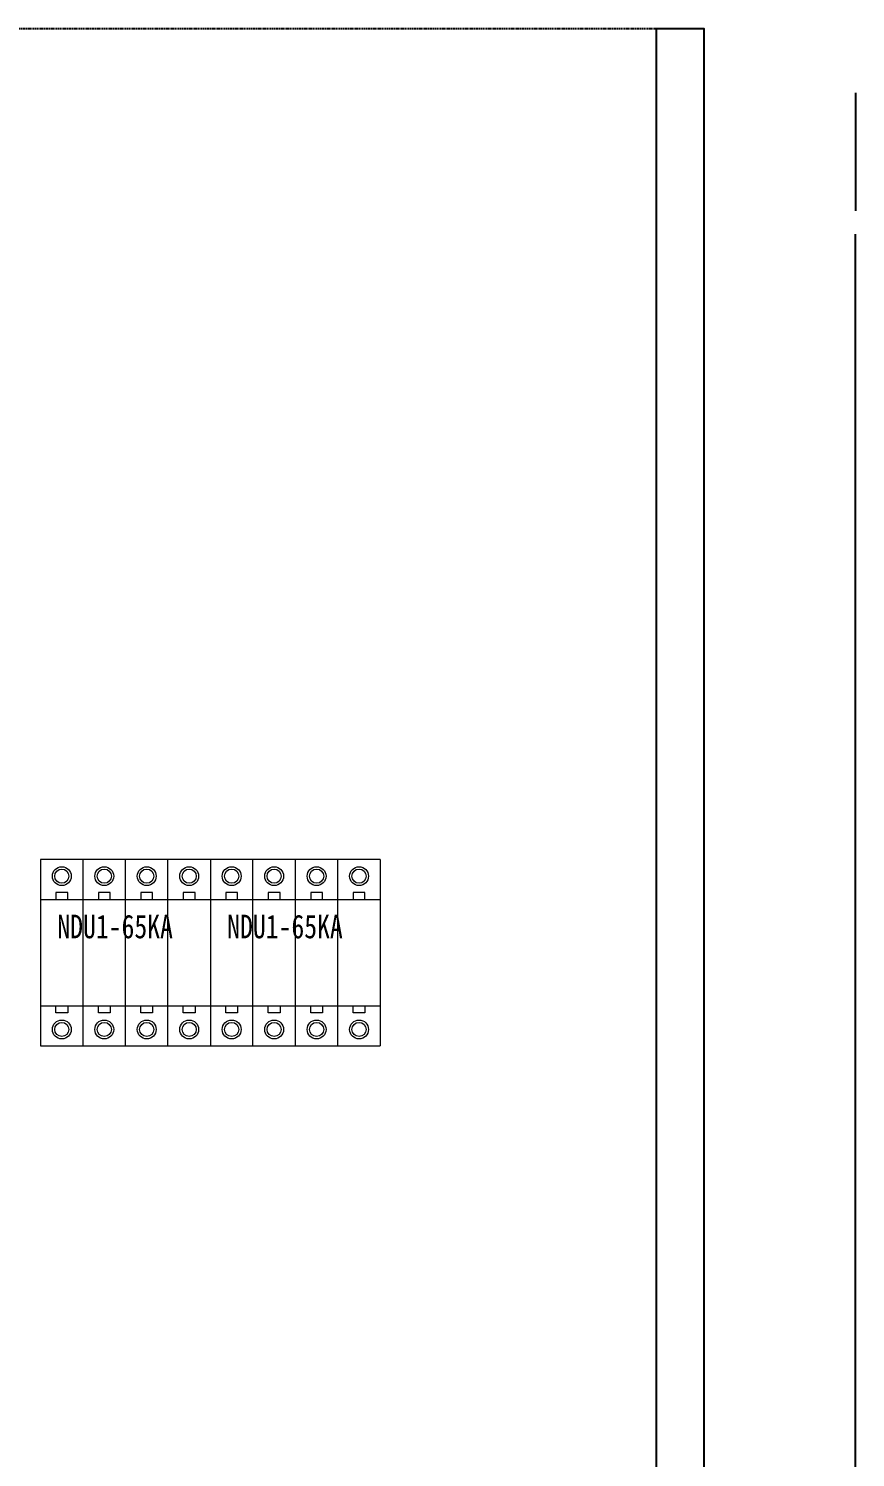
# Model space of a CAD drawing. Extents: x 415998 to 417262, y 318542 to 320742.
# Drawn here: x 416912 to 417262, y 320136 to 320742 of the extents above; entities that cross this region are included whole.
import ezdxf

# ---------------------------------------------------------------- set-up
doc = ezdxf.new("R2010")
doc.units = 0
doc.header["$MEASUREMENT"] = 0
doc.linetypes.add('DASHED', pattern=[0.75, 0.5, -0.25])
doc.layers.add('E-UNIV-NOTE', color=6, linetype='Continuous')
doc.layers.add('布置图', color=30, linetype='Continuous')
doc.styles.add('宋体', font='', dxfattribs={"width": 0.8})
doc.styles.get('宋体').set_extended_font_data('NSimSun')

# ---------------------------------------------------------------- blocks, each defined once
blk = doc.blocks.new('Manufacturer上海良信PartName电涌保护器SeriesNDU1ShellFrameLimitingCurrentRemarkPartTypeMinCurrent0MaxCurrent0Poles4PMinPower0MaxPower0LibType3DelFlgfalseUpdateDate2023-01-0100000')
at = {"color": 7, "linetype": 'Continuous', "lineweight": 15}
for p, q in [((-18, 39.5), (-36, 39.5)), ((-36, 39.5), (-36, 22.5)), ((-18, 22.5), (-18, 39.5)), ((36, 39.5), (-18, 39.5)), ((0, 22.5), (0, 39.5)), ((18, 22.5), (18, 39.5)), ((36, 39.5), (36, 22.5)), ((-24.5, 25.5), (-29.5, 25.5)), ((-29.5, 25.5), (-29.5, 22.5)), ((-24.5, 22.5), (-24.5, 25.5)), ((-6.5, 25.5), (-11.5, 25.5)), ((-11.5, 25.5), (-11.5, 22.5)), ((-6.5, 22.5), (-6.5, 25.5)), ((11.5, 25.5), (6.5, 25.5)), ((6.5, 25.5), (6.5, 22.5)), ((11.5, 22.5), (11.5, 25.5)), ((29.5, 25.5), (24.5, 25.5)), ((24.5, 25.5), (24.5, 22.5)), ((29.5, 22.5), (29.5, 25.5)), ((-36, 22.5), (-36, -22.5)), ((-18, 22.5), (-36, 22.5)), ((-18, -22.5), (-18, 22.5)), ((36, 22.5), (-18, 22.5)), ((0, -22.5), (0, 22.5)), ((18, -22.5), (18, 22.5)), ((36, 22.5), (36, -22.5)), ((-36, -22.5), (-18, -22.5)), ((-36, -22.5), (-36, -39.5)), ((-29.5, -25.5), (-29.5, -22.5)), ((-24.5, -22.5), (-24.5, -25.5)), ((-18, -39.5), (-18, -22.5)), ((-18, -22.5), (36, -22.5)), ((-11.5, -25.5), (-11.5, -22.5)), ((-6.5, -22.5), (-6.5, -25.5)), ((0, -39.5), (0, -22.5)), ((6.5, -25.5), (6.5, -22.5)), ((11.5, -22.5), (11.5, -25.5)), ((18, -39.5), (18, -22.5)), ((24.5, -25.5), (24.5, -22.5)), ((29.5, -22.5), (29.5, -25.5)), ((36, -22.5), (36, -39.5)), ((-24.5, -25.5), (-29.5, -25.5)), ((-6.5, -25.5), (-11.5, -25.5)), ((11.5, -25.5), (6.5, -25.5)), ((29.5, -25.5), (24.5, -25.5)), ((-36, -39.5), (-18, -39.5)), ((-18, -39.5), (36, -39.5))]:
    blk.add_line(p, q, dxfattribs=at)
for centre, radius in [((-27, 32.5), 4), ((-9, 32.5), 4), ((9, 32.5), 4), ((27, 32.5), 4), ((-27, 32.5), 3), ((-9, 32.5), 3), ((9, 32.5), 3), ((27, 32.5), 3), ((-27, -32.5), 4), ((-27, -32.5), 3), ((-9, -32.5), 4), ((-9, -32.5), 3), ((9, -32.5), 4), ((9, -32.5), 3), ((27, -32.5), 4), ((27, -32.5), 3)]:
    blk.add_circle(centre, radius, dxfattribs=at)
at = {"layer": 'E-UNIV-NOTE', "style": '宋体', "width": 0.8}
blk.add_text('NDU1-65KA', height=10, dxfattribs=at).set_placement((-28.89, 6.15))

msp = doc.modelspace()

# ---------------------------------------------------------------- linework, layer by layer
at = {"color": 0, "transparency": 33554687}
for p, q in [((417262.41, 320715.12), (417262.41, 320665.12)), ((417262.41, 318575.12), (417262.41, 320655.12))]:
    msp.add_line(p, q, dxfattribs=at)
at = {"color": 2}
msp.add_lwpolyline([(417178.12, 320742.35), (417198.12, 320742.35), (417198.12, 318542.35), (417178.12, 318542.35)], close=True, dxfattribs=at)
at = {"layer": '布置图', "linetype": 'DASHED'}
msp.add_lwpolyline([(415998.12, 320742.35), (417198.12, 320742.35), (417198.12, 318542.35), (415998.12, 318542.35)], close=True, dxfattribs=at)

# ---------------------------------------------------------------- block references
for p in [(416953.02, 320350.44), (417025.02, 320350.44)]:
    msp.add_blockref('Manufacturer上海良信PartName电涌保护器SeriesNDU1ShellFrameLimitingCurrentRemarkPartTypeMinCurrent0MaxCurrent0Poles4PMinPower0MaxPower0LibType3DelFlgfalseUpdateDate2023-01-0100000', p)

doc.saveas('drawing.dxf')
